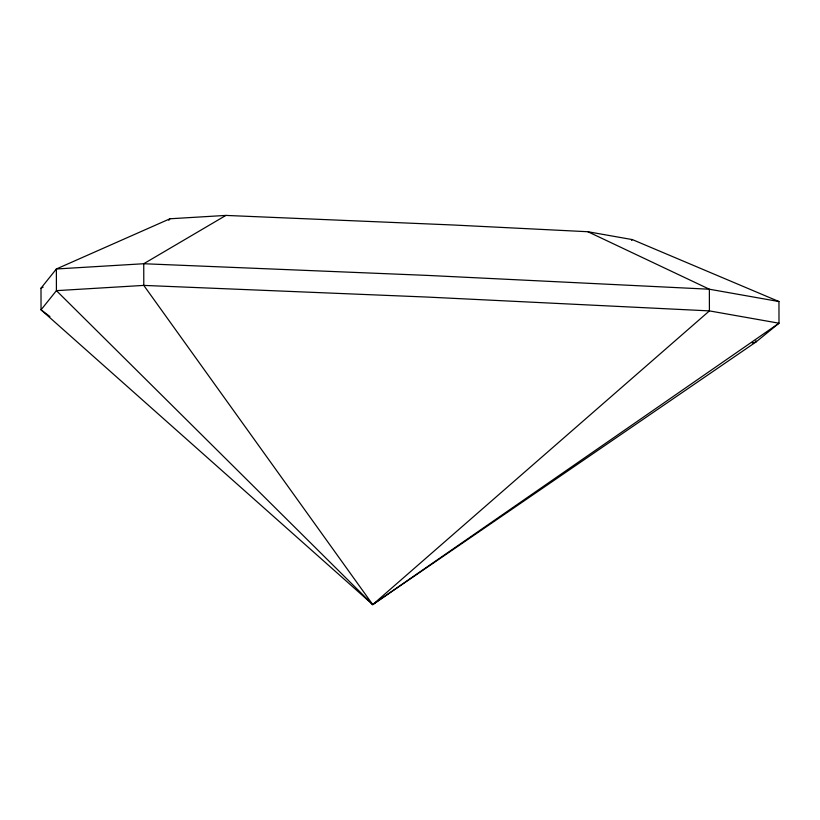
<?xml version="1.0" encoding="UTF-8"?>
<svg xmlns="http://www.w3.org/2000/svg" width="820" height="820" viewBox="0 0 820 820"><rect width="100%" height="100%" fill="white"/><g stroke="black" fill="none" stroke-linecap="round" stroke-linejoin="round"><path stroke-width="1.23" d="M41 288.168L56.375 268.981L169.976 218.776L225.9 215.414L452.794 224.977L587.889 231.732L632.425 239.614L778.959 301.545L779 323.213L755.907 342.053L372.752 604.586L41.041 309.837L41 288.168L43.132 287.154M168.746 220.303L169.976 218.776M778.959 301.545L709.372 289.224L427.64 275.417L143.746 263.733L56.375 268.981L56.416 290.649L372.752 604.586L709.413 310.893L709.372 289.224L587.889 231.732M631.502 240.373L632.425 239.614M371.132 602.751L372.752 604.586L779 323.213L709.413 310.893L427.671 297.086L143.787 285.401L56.416 290.649L41.041 309.837L49.928 316.551M225.9 215.414L143.746 263.733L143.787 285.401L372.752 604.586M752.196 342.996L755.907 342.053L755.896 340.7"/></g></svg>
